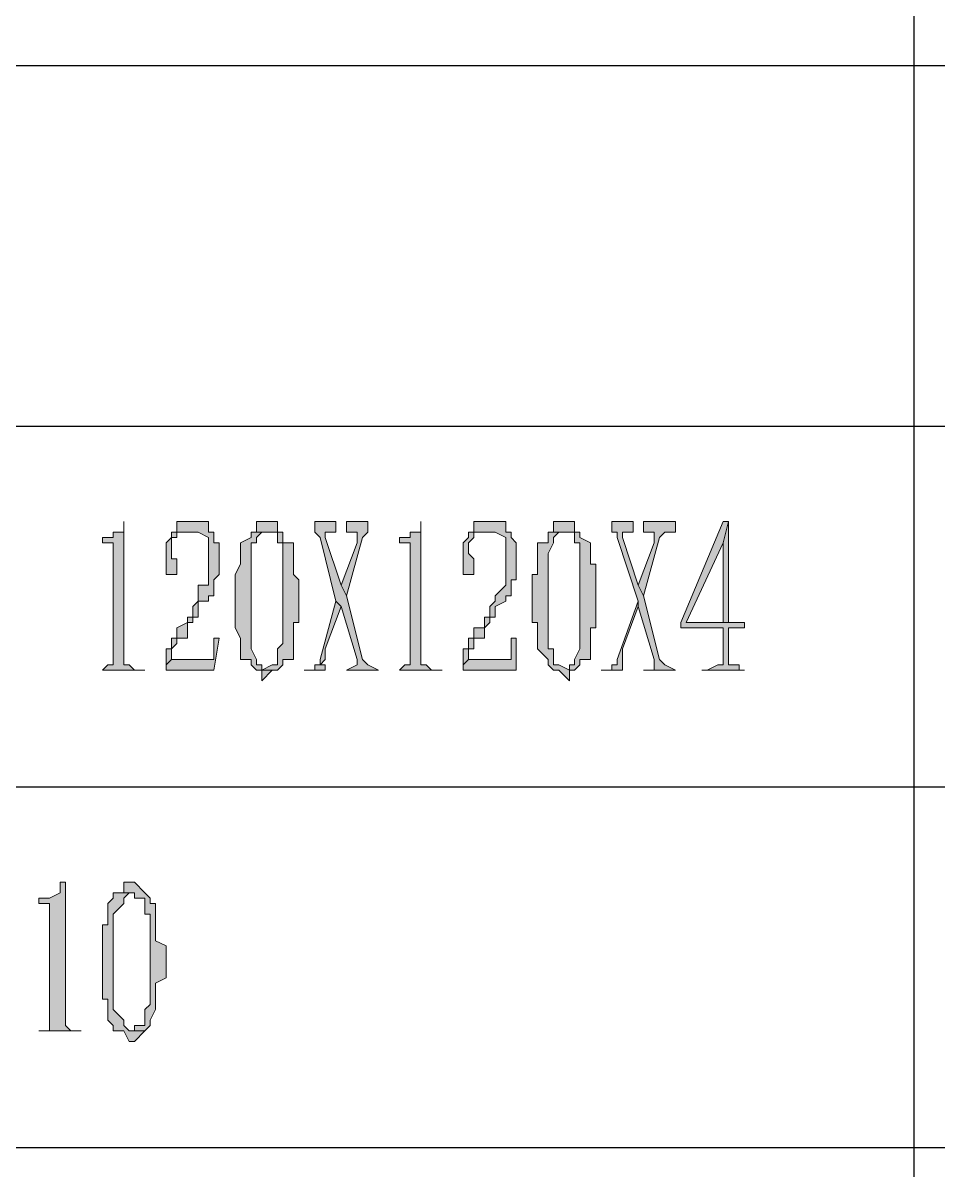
# Model space of a CAD drawing. Header units: millimetres. Extents: x 20 to 821, y 1 to 1134.
# Drawn here: x 646.74 to 677.79, y 272.26 to 311.18 of the extents above; entities that cross this region are included whole.
import ezdxf

# ---------------------------------------------------------------- set-up
doc = ezdxf.new("R2010")
doc.units = ezdxf.units.MM
doc.layers.add('1', color=7, linetype='Continuous')

msp = doc.modelspace()

# ---------------------------------------------------------------- hatches: boundary and pattern name
h = msp.add_hatch(color=0)
h.dxf.hatch_style = 2
h.paths.add_polyline_path([(650.16, 294.261732), (650.16, 293.901732), (649.8, 293.901732), (649.8, 293.721732), (649.62, 293.721732), (649.44, 293.721732), (649.44, 293.541732), (649.8, 293.541732), (649.8, 293.181732), (649.8, 289.401732), (649.62, 289.401732), (649.44, 289.221732), (650.88, 289.221732), (650.52, 289.221732), (650.34, 289.401732), (650.16, 289.401732), (650.16, 289.581732)])
h = msp.add_hatch(color=0)
h.dxf.hatch_style = 2
h.paths.add_polyline_path([(652.5, 294.261732), (651.96, 294.261732), (651.96, 293.901732), (652.68, 293.901732), (653.04, 293.721732), (653.04, 292.101732), (652.68, 292.101732), (652.68, 291.741732), (652.68, 291.561732), (652.5, 291.381732), (652.5, 291.021732), (652.32, 291.021732), (652.32, 290.841732), (651.96, 290.661732), (651.96, 290.301732), (651.78, 290.301732), (651.78, 289.941732), (651.6, 289.941732), (651.6, 289.401732), (651.78, 289.581732), (651.78, 289.941732), (651.96, 290.121732), (651.96, 290.301732), (652.32, 290.301732), (652.32, 290.841732), (652.5, 290.841732), (652.5, 291.021732), (652.68, 291.021732), (652.68, 291.561732), (653.04, 291.561732), (653.04, 291.741732), (653.22, 291.741732), (653.22, 292.281732), (653.4, 292.461732), (653.4, 293.541732), (653.22, 293.541732), (653.22, 293.901732), (653.04, 293.901732), (653.04, 294.261732), (652.68, 294.261732)])
h = msp.add_hatch(color=0)
h.dxf.hatch_style = 2
h.paths.add_polyline_path([(654.84, 294.261732), (654.66, 294.261732), (654.66, 293.901732), (655.38, 293.901732), (655.38, 293.721732), (655.38, 293.541732), (655.56, 293.541732), (655.56, 291.561732), (655.56, 290.121732), (655.38, 289.941732), (655.38, 289.401732), (655.2, 289.401732), (654.84, 289.221732), (655.38, 289.221732), (655.56, 289.401732), (655.56, 289.581732), (655.92, 289.581732), (655.92, 290.841732), (656.1, 290.841732), (656.1, 292.281732), (655.92, 292.461732), (655.92, 293.541732), (655.56, 293.541732), (655.56, 293.901732), (655.38, 293.901732), (655.38, 294.261732), (655.2, 294.261732)])
h = msp.add_hatch(color=0)
h.dxf.hatch_style = 2
h.paths.add_polyline_path([(657.36, 294.261732), (656.64, 294.261732), (656.64, 293.901732), (656.82, 293.721732), (657.36, 291.561732), (657.54, 291.381732), (658.08, 289.581732), (658.08, 289.401732), (657.72, 289.221732), (658.8, 289.221732), (658.44, 289.401732), (658.26, 289.581732), (657.72, 291.741732), (657.54, 292.101732), (657, 293.721732), (657, 293.901732), (657.36, 293.901732)])
h = msp.add_hatch(color=0)
h.dxf.hatch_style = 2
h.paths.add_polyline_path([(658.44, 294.261732), (657.72, 294.261732), (657.72, 293.901732), (658.08, 293.901732), (658.08, 293.721732), (658.08, 293.541732), (657.54, 292.101732), (657.72, 291.741732), (658.26, 293.721732), (658.44, 293.901732)])
h = msp.add_hatch(color=0)
h.dxf.hatch_style = 2
h.paths.add_polyline_path([(660.24, 294.261732), (660.24, 293.901732), (659.88, 293.901732), (659.88, 293.721732), (659.7, 293.721732), (659.52, 293.721732), (659.52, 293.541732), (659.88, 293.541732), (659.88, 293.181732), (659.88, 289.401732), (659.7, 289.401732), (659.52, 289.221732), (660.96, 289.221732), (660.6, 289.221732), (660.42, 289.401732), (660.24, 289.401732), (660.24, 289.581732)])
h = msp.add_hatch(color=0)
h.dxf.hatch_style = 2
h.paths.add_polyline_path([(662.58, 294.261732), (662.04, 294.261732), (662.04, 293.901732), (662.76, 293.901732), (663.12, 293.721732), (663.12, 292.101732), (662.76, 291.741732), (662.76, 291.561732), (662.58, 291.381732), (662.58, 291.021732), (662.4, 291.021732), (662.4, 290.661732), (662.04, 290.661732), (662.04, 290.301732), (661.86, 290.301732), (661.86, 289.941732), (661.68, 289.941732), (661.68, 289.401732), (661.86, 289.581732), (661.86, 289.941732), (662.04, 289.941732), (662.04, 290.301732), (662.4, 290.301732), (662.4, 290.661732), (662.58, 290.841732), (662.58, 291.021732), (662.76, 291.021732), (662.76, 291.381732), (663.12, 291.561732), (663.12, 291.741732), (663.3, 291.741732), (663.3, 292.281732), (663.48, 292.281732), (663.48, 293.541732), (663.3, 293.721732), (663.3, 293.901732), (663.12, 293.901732), (663.12, 294.261732), (662.76, 294.261732)])
h = msp.add_hatch(color=0)
h.dxf.hatch_style = 2
h.paths.add_polyline_path([(665.28, 294.261732), (664.74, 294.261732), (664.74, 293.901732), (665.46, 293.901732), (665.46, 293.721732), (665.46, 293.541732), (665.64, 293.541732), (665.64, 291.561732), (665.64, 289.941732), (665.46, 289.581732), (665.46, 289.401732), (665.28, 289.401732), (665.28, 289.221732), (665.46, 289.221732), (665.64, 289.401732), (665.64, 289.581732), (666, 289.581732), (666, 290.661732), (666.18, 290.661732), (666.18, 292.821732), (666, 292.821732), (666, 293.541732), (665.64, 293.721732), (665.64, 293.901732), (665.46, 293.901732), (665.46, 294.261732)])
h = msp.add_hatch(color=0)
h.dxf.hatch_style = 2
h.paths.add_polyline_path([(667.44, 294.261732), (666.72, 294.261732), (666.72, 293.901732), (666.9, 293.901732), (666.9, 293.721732), (667.62, 291.561732), (667.62, 291.381732), (668.16, 289.581732), (668.16, 289.221732), (667.8, 289.221732), (668.88, 289.221732), (668.52, 289.401732), (668.34, 289.581732), (667.8, 291.741732), (667.62, 292.101732), (667.08, 293.721732), (667.08, 293.901732), (667.44, 293.901732)])
h = msp.add_hatch(color=0)
h.dxf.hatch_style = 2
h.paths.add_polyline_path([(668.88, 294.261732), (667.8, 294.261732), (667.8, 293.901732), (668.16, 293.901732), (668.16, 293.721732), (668.16, 293.541732), (667.62, 292.101732), (667.8, 291.741732), (668.34, 293.721732), (668.52, 293.901732), (668.88, 293.901732)])
h = msp.add_hatch(color=0)
h.dxf.hatch_style = 2
h.paths.add_polyline_path([(670.68, 294.261732), (670.5, 294.261732), (669.06, 290.841732), (669.06, 290.661732), (670.5, 290.661732), (670.5, 289.401732), (670.32, 289.401732), (669.96, 289.221732), (669.78, 289.221732), (671.22, 289.221732), (671.04, 289.221732), (671.04, 289.401732), (670.68, 289.401732), (670.68, 289.581732), (670.68, 290.661732), (671.22, 290.661732), (671.22, 290.841732), (670.68, 290.841732), (669.24, 290.841732), (670.5, 293.541732)])
h = msp.add_hatch(color=0)
h.dxf.hatch_style = 2
h.paths.add_polyline_path([(670.68, 294.261732), (670.5, 293.541732), (670.5, 290.841732), (669.24, 290.841732), (670.68, 290.841732)])
h = msp.add_hatch(color=0)
h.dxf.hatch_style = 2
h.paths.add_polyline_path([(651.96, 293.901732), (651.78, 293.901732), (651.78, 293.721732), (651.6, 293.541732), (651.6, 292.461732), (651.78, 292.461732), (651.96, 292.461732), (651.96, 292.821732), (651.96, 293.001732), (651.78, 293.001732), (651.78, 293.721732), (651.96, 293.721732), (651.96, 293.901732), (652.32, 293.901732), (652.5, 293.901732)])
h = msp.add_hatch(color=0)
h.dxf.hatch_style = 2
h.paths.add_polyline_path([(654.66, 293.901732), (654.48, 293.901732), (654.48, 293.721732), (654.12, 293.541732), (654.12, 292.821732), (653.94, 292.461732), (653.94, 290.661732), (654.12, 290.301732), (654.12, 290.121732), (654.12, 289.581732), (654.48, 289.581732), (654.48, 289.401732), (654.66, 289.221732), (654.84, 289.221732), (654.84, 288.861732), (655.2, 289.221732), (655.38, 289.221732), (654.84, 289.221732), (654.84, 289.401732), (654.66, 289.401732), (654.66, 289.581732), (654.48, 289.941732), (654.48, 293.541732), (654.66, 293.541732), (654.66, 293.721732), (654.84, 293.901732)])
h = msp.add_hatch(color=0)
h.dxf.hatch_style = 2
h.paths.add_polyline_path([(662.04, 293.901732), (661.86, 293.901732), (661.86, 293.721732), (661.68, 293.541732), (661.68, 292.461732), (661.86, 292.461732), (662.04, 292.461732), (662.04, 292.821732), (662.04, 293.001732), (661.86, 293.181732), (661.86, 293.541732), (662.04, 293.721732), (662.04, 293.901732), (662.4, 293.901732), (662.58, 293.901732)])
h = msp.add_hatch(color=0)
h.dxf.hatch_style = 2
h.paths.add_polyline_path([(664.74, 293.901732), (664.56, 293.901732), (664.56, 293.721732), (664.56, 293.541732), (664.2, 293.541732), (664.2, 292.461732), (664.02, 292.461732), (664.02, 290.841732), (664.2, 290.841732), (664.2, 290.121732), (664.2, 289.941732), (664.56, 289.581732), (664.56, 289.401732), (664.74, 289.221732), (664.92, 289.221732), (665.28, 288.861732), (665.28, 289.221732), (665.46, 289.221732), (665.28, 289.221732), (664.92, 289.401732), (664.74, 289.401732), (664.74, 289.581732), (664.74, 289.941732), (664.56, 289.941732), (664.56, 293.181732), (664.74, 293.541732), (664.74, 293.721732), (664.92, 293.901732), (665.28, 293.901732)])
h = msp.add_hatch(color=0)
h.dxf.hatch_style = 2
h.paths.add_polyline_path([(657.36, 291.561732), (656.82, 289.581732), (656.82, 289.401732), (656.64, 289.401732), (656.64, 289.221732), (656.28, 289.221732), (657, 289.221732), (657, 289.401732), (656.82, 289.401732), (657, 289.581732), (657, 289.941732), (657.54, 291.381732)])
h = msp.add_hatch(color=0)
h.dxf.hatch_style = 2
h.paths.add_polyline_path([(667.62, 291.561732), (666.9, 289.581732), (666.9, 289.401732), (666.72, 289.401732), (666.72, 289.221732), (666.36, 289.221732), (667.08, 289.221732), (667.08, 289.401732), (667.08, 289.941732), (667.62, 291.381732)])
h = msp.add_hatch(color=0)
h.dxf.hatch_style = 2
h.paths.add_polyline_path([(653.4, 290.301732), (653.22, 290.301732), (653.22, 290.121732), (653.22, 289.581732), (653.04, 289.581732), (651.78, 289.581732), (651.6, 289.401732), (651.6, 289.221732), (653.22, 289.221732)])
h = msp.add_hatch(color=0)
h.dxf.hatch_style = 2
h.paths.add_polyline_path([(663.48, 290.301732), (663.3, 290.301732), (663.3, 290.121732), (663.3, 289.581732), (663.12, 289.581732), (661.86, 289.581732), (661.68, 289.401732), (661.68, 289.221732), (663.48, 289.221732)])
h = msp.add_hatch(color=0)
h.dxf.hatch_style = 2
h.paths.add_polyline_path([(648.18, 282.021732), (648, 282.021732), (648, 281.661732), (647.64, 281.481732), (647.28, 281.481732), (647.28, 281.301732), (647.64, 281.301732), (647.64, 280.941732), (647.64, 276.981732), (647.46, 276.981732), (647.28, 276.981732), (648.72, 276.981732), (648.36, 276.981732), (648.18, 277.161732)])
h = msp.add_hatch(color=0)
h.dxf.hatch_style = 2
h.paths.add_polyline_path([(650.34, 282.021732), (650.16, 282.021732), (650.16, 281.661732), (649.8, 281.661732), (650.34, 281.661732), (650.52, 281.661732), (650.52, 281.481732), (650.88, 281.481732), (650.88, 281.301732), (650.88, 280.941732), (651.06, 280.941732), (651.06, 279.321732), (651.06, 277.881732), (650.88, 277.701732), (650.88, 277.161732), (650.52, 277.161732), (650.52, 276.981732), (650.34, 276.981732), (650.88, 276.981732), (651.06, 277.161732), (651.06, 277.341732), (651.24, 277.701732), (651.24, 278.601732), (651.6, 278.781732), (651.6, 279.861732), (651.24, 280.041732), (651.24, 281.301732), (651.06, 281.301732), (651.06, 281.481732), (650.88, 281.661732), (650.52, 282.021732)])
h = msp.add_hatch(color=0)
h.dxf.hatch_style = 2
h.paths.add_polyline_path([(649.8, 281.661732), (649.8, 281.481732), (649.62, 281.301732), (649.62, 280.581732), (649.44, 280.581732), (649.44, 278.061732), (649.62, 278.061732), (649.62, 277.881732), (649.62, 277.341732), (649.8, 277.161732), (649.8, 276.981732), (650.16, 276.981732), (650.34, 276.621732), (650.52, 276.621732), (650.88, 276.981732), (650.34, 276.981732), (650.16, 277.161732), (650.16, 277.341732), (649.8, 277.701732), (649.8, 280.941732), (650.16, 281.301732), (650.16, 281.481732), (650.34, 281.661732)])

# ---------------------------------------------------------------- linework, layer by layer
at = {"layer": '1', "color": 0, "lineweight": 25}
for points in [[(676.98, 77.541732), (676.98, 419.721732)], [(557.64, 309.741732), (821.16, 309.741732)], [(557.64, 297.501732), (821.16, 297.501732)], [(557.64, 285.261732), (821.16, 285.261732)], [(557.64, 273.021732), (821.16, 273.021732)]]:
    msp.add_lwpolyline(points, dxfattribs=at)
at = {"layer": '1', "color": 0, "lineweight": 5}
for points in [[(650.16, 294.261732), (650.16, 293.901732), (649.8, 293.901732), (649.8, 293.721732), (649.62, 293.721732), (649.44, 293.721732), (649.44, 293.541732), (649.8, 293.541732), (649.8, 293.181732), (649.8, 289.401732), (649.62, 289.401732), (649.44, 289.221732), (650.88, 289.221732), (650.52, 289.221732), (650.34, 289.401732), (650.16, 289.401732), (650.16, 289.581732), (650.16, 294.261732)], [(652.5, 294.261732), (651.96, 294.261732), (651.96, 293.901732), (652.68, 293.901732), (653.04, 293.721732), (653.04, 292.101732), (652.68, 292.101732), (652.68, 291.741732), (652.68, 291.561732), (652.5, 291.381732), (652.5, 291.021732), (652.32, 291.021732), (652.32, 290.841732), (651.96, 290.661732), (651.96, 290.301732), (651.78, 290.301732), (651.78, 289.941732), (651.6, 289.941732), (651.6, 289.401732), (651.78, 289.581732), (651.78, 289.941732), (651.96, 290.121732), (651.96, 290.301732), (652.32, 290.301732), (652.32, 290.841732), (652.5, 290.841732), (652.5, 291.021732), (652.68, 291.021732), (652.68, 291.561732), (653.04, 291.561732), (653.04, 291.741732), (653.22, 291.741732), (653.22, 292.281732), (653.4, 292.461732), (653.4, 293.541732), (653.22, 293.541732), (653.22, 293.901732), (653.04, 293.901732), (653.04, 294.261732), (652.68, 294.261732), (652.5, 294.261732)], [(654.84, 294.261732), (654.66, 294.261732), (654.66, 293.901732), (655.38, 293.901732), (655.38, 293.721732), (655.38, 293.541732), (655.56, 293.541732), (655.56, 291.561732), (655.56, 291.561732), (655.56, 290.121732), (655.38, 289.941732), (655.38, 289.401732), (655.2, 289.401732), (654.84, 289.221732), (655.38, 289.221732), (655.56, 289.401732), (655.56, 289.581732), (655.92, 289.581732), (655.92, 290.841732), (656.1, 290.841732), (656.1, 292.281732), (655.92, 292.461732), (655.92, 293.541732), (655.56, 293.541732), (655.56, 293.901732), (655.38, 293.901732), (655.38, 294.261732), (655.2, 294.261732), (654.84, 294.261732)], [(657.36, 294.261732), (656.64, 294.261732), (656.64, 293.901732), (656.82, 293.721732), (657.36, 291.561732), (657.54, 291.381732), (658.08, 289.581732), (658.08, 289.401732), (657.72, 289.221732), (658.8, 289.221732), (658.44, 289.401732), (658.26, 289.581732), (657.72, 291.741732), (657.54, 292.101732), (657, 293.721732), (657, 293.721732), (657, 293.901732), (657.36, 293.901732), (657.36, 294.261732)], [(658.44, 294.261732), (657.72, 294.261732), (657.72, 293.901732), (658.08, 293.901732), (658.08, 293.721732), (658.08, 293.541732), (657.54, 292.101732), (657.72, 291.741732), (658.26, 293.721732), (658.44, 293.901732), (658.44, 294.261732)], [(660.24, 294.261732), (660.24, 293.901732), (659.88, 293.901732), (659.88, 293.721732), (659.7, 293.721732), (659.52, 293.721732), (659.52, 293.541732), (659.88, 293.541732), (659.88, 293.181732), (659.88, 289.401732), (659.7, 289.401732), (659.52, 289.221732), (660.96, 289.221732), (660.6, 289.221732), (660.42, 289.401732), (660.24, 289.401732), (660.24, 289.581732), (660.24, 294.261732)], [(662.58, 294.261732), (662.04, 294.261732), (662.04, 293.901732), (662.76, 293.901732), (663.12, 293.721732), (663.12, 292.101732), (662.76, 291.741732), (662.76, 291.561732), (662.58, 291.381732), (662.58, 291.021732), (662.4, 291.021732), (662.4, 290.661732), (662.04, 290.661732), (662.04, 290.301732), (661.86, 290.301732), (661.86, 289.941732), (661.68, 289.941732), (661.68, 289.401732), (661.86, 289.581732), (661.86, 289.941732), (662.04, 289.941732), (662.04, 290.301732), (662.4, 290.301732), (662.4, 290.661732), (662.58, 290.841732), (662.58, 291.021732), (662.76, 291.021732), (662.76, 291.381732), (663.12, 291.561732), (663.12, 291.741732), (663.3, 291.741732), (663.3, 292.281732), (663.48, 292.281732), (663.48, 293.541732), (663.3, 293.721732), (663.3, 293.901732), (663.12, 293.901732), (663.12, 294.261732), (662.76, 294.261732), (662.58, 294.261732)], [(665.28, 294.261732), (664.74, 294.261732), (664.74, 293.901732), (665.46, 293.901732), (665.46, 293.721732), (665.46, 293.541732), (665.64, 293.541732), (665.64, 291.561732), (665.64, 291.561732), (665.64, 289.941732), (665.46, 289.581732), (665.46, 289.401732), (665.28, 289.401732), (665.28, 289.221732), (665.46, 289.221732), (665.64, 289.401732), (665.64, 289.581732), (666, 289.581732), (666, 290.661732), (666.18, 290.661732), (666.18, 292.821732), (666, 292.821732), (666, 293.541732), (665.64, 293.721732), (665.64, 293.901732), (665.46, 293.901732), (665.46, 294.261732), (665.28, 294.261732)], [(667.44, 294.261732), (666.72, 294.261732), (666.72, 293.901732), (666.9, 293.901732), (666.9, 293.721732), (667.62, 291.561732), (667.62, 291.381732), (668.16, 289.581732), (668.16, 289.221732), (667.8, 289.221732), (668.88, 289.221732), (668.52, 289.401732), (668.34, 289.581732), (667.8, 291.741732), (667.62, 292.101732), (667.08, 293.721732), (667.08, 293.721732), (667.08, 293.901732), (667.44, 293.901732), (667.44, 294.261732)], [(668.88, 294.261732), (667.8, 294.261732), (667.8, 293.901732), (668.16, 293.901732), (668.16, 293.721732), (668.16, 293.541732), (667.62, 292.101732), (667.8, 291.741732), (668.34, 293.721732), (668.52, 293.901732), (668.88, 293.901732), (668.88, 294.261732)], [(670.68, 294.261732), (670.5, 294.261732), (669.06, 290.841732), (669.06, 290.661732), (670.5, 290.661732), (670.5, 289.401732), (670.32, 289.401732), (669.96, 289.221732), (669.78, 289.221732), (671.22, 289.221732), (671.04, 289.221732), (671.04, 289.401732), (670.68, 289.401732), (670.68, 289.581732), (670.68, 290.661732), (671.22, 290.661732), (671.22, 290.841732), (670.68, 290.841732), (669.24, 290.841732), (670.5, 293.541732), (670.68, 294.261732)], [(670.68, 294.261732), (670.5, 293.541732), (670.5, 290.841732), (669.24, 290.841732), (670.68, 290.841732), (670.68, 294.261732)], [(651.96, 293.901732), (651.78, 293.901732), (651.78, 293.721732), (651.6, 293.541732), (651.6, 292.461732), (651.78, 292.461732), (651.96, 292.461732), (651.96, 292.821732), (651.96, 293.001732), (651.78, 293.001732), (651.78, 293.721732), (651.96, 293.721732), (651.96, 293.901732), (652.32, 293.901732), (652.5, 293.901732), (651.96, 293.901732)], [(654.66, 293.901732), (654.48, 293.901732), (654.48, 293.721732), (654.12, 293.541732), (654.12, 292.821732), (653.94, 292.461732), (653.94, 290.661732), (654.12, 290.301732), (654.12, 290.121732), (654.12, 290.121732), (654.12, 289.581732), (654.48, 289.581732), (654.48, 289.401732), (654.66, 289.221732), (654.84, 289.221732), (654.84, 288.861732), (655.2, 289.221732), (655.38, 289.221732), (654.84, 289.221732), (654.84, 289.401732), (654.66, 289.401732), (654.66, 289.581732), (654.48, 289.941732), (654.48, 293.541732), (654.66, 293.541732), (654.66, 293.721732), (654.84, 293.901732), (654.66, 293.901732)], [(662.04, 293.901732), (661.86, 293.901732), (661.86, 293.721732), (661.68, 293.541732), (661.68, 292.461732), (661.86, 292.461732), (662.04, 292.461732), (662.04, 292.821732), (662.04, 293.001732), (661.86, 293.181732), (661.86, 293.541732), (662.04, 293.721732), (662.04, 293.721732), (662.04, 293.901732), (662.4, 293.901732), (662.58, 293.901732), (662.04, 293.901732)], [(664.74, 293.901732), (664.56, 293.901732), (664.56, 293.721732), (664.56, 293.541732), (664.2, 293.541732), (664.2, 292.461732), (664.02, 292.461732), (664.02, 290.841732), (664.2, 290.841732), (664.2, 290.121732), (664.2, 290.121732), (664.2, 289.941732), (664.56, 289.581732), (664.56, 289.401732), (664.74, 289.221732), (664.92, 289.221732), (665.28, 288.861732), (665.28, 289.221732), (665.46, 289.221732), (665.28, 289.221732), (664.92, 289.401732), (664.74, 289.401732), (664.74, 289.581732), (664.74, 289.941732), (664.56, 289.941732), (664.56, 293.181732), (664.74, 293.541732), (664.74, 293.721732), (664.92, 293.901732), (665.28, 293.901732), (664.74, 293.901732)], [(657.36, 291.561732), (656.82, 289.581732), (656.82, 289.401732), (656.64, 289.401732), (656.64, 289.221732), (656.28, 289.221732), (657, 289.221732), (657, 289.401732), (656.82, 289.401732), (657, 289.581732), (657, 289.941732), (657.54, 291.381732), (657.36, 291.561732)], [(667.62, 291.561732), (666.9, 289.581732), (666.9, 289.401732), (666.72, 289.401732), (666.72, 289.221732), (666.36, 289.221732), (667.08, 289.221732), (667.08, 289.401732), (667.08, 289.941732), (667.62, 291.381732), (667.62, 291.561732)], [(653.4, 290.301732), (653.22, 290.301732), (653.22, 290.121732), (653.22, 289.581732), (653.04, 289.581732), (651.78, 289.581732), (651.6, 289.401732), (651.6, 289.221732), (653.22, 289.221732), (653.4, 290.301732)], [(663.48, 290.301732), (663.3, 290.301732), (663.3, 290.121732), (663.3, 289.581732), (663.12, 289.581732), (661.86, 289.581732), (661.68, 289.401732), (661.68, 289.221732), (663.48, 289.221732), (663.48, 290.301732)], [(648.18, 282.021732), (648, 282.021732), (648, 281.661732), (647.64, 281.481732), (647.28, 281.481732), (647.28, 281.301732), (647.64, 281.301732), (647.64, 280.941732), (647.64, 276.981732), (647.46, 276.981732), (647.28, 276.981732), (648.72, 276.981732), (648.36, 276.981732), (648.18, 277.161732), (648.18, 282.021732)], [(650.34, 282.021732), (650.16, 282.021732), (650.16, 281.661732), (649.8, 281.661732), (650.34, 281.661732), (650.52, 281.661732), (650.52, 281.481732), (650.88, 281.481732), (650.88, 281.301732), (650.88, 280.941732), (651.06, 280.941732), (651.06, 279.321732), (651.06, 279.321732), (651.06, 277.881732), (650.88, 277.701732), (650.88, 277.161732), (650.52, 277.161732), (650.52, 276.981732), (650.34, 276.981732), (650.88, 276.981732), (651.06, 277.161732), (651.06, 277.341732), (651.24, 277.701732), (651.24, 278.601732), (651.6, 278.781732), (651.6, 279.861732), (651.24, 280.041732), (651.24, 281.301732), (651.06, 281.301732), (651.06, 281.481732), (650.88, 281.661732), (650.52, 282.021732), (650.34, 282.021732)], [(649.8, 281.661732), (649.8, 281.481732), (649.62, 281.301732), (649.62, 280.581732), (649.44, 280.581732), (649.44, 278.061732), (649.62, 278.061732), (649.62, 277.881732), (649.62, 277.881732), (649.62, 277.341732), (649.8, 277.161732), (649.8, 276.981732), (650.16, 276.981732), (650.34, 276.621732), (650.52, 276.621732), (650.88, 276.981732), (650.34, 276.981732), (650.16, 277.161732), (650.16, 277.341732), (649.8, 277.701732), (649.8, 280.941732), (650.16, 281.301732), (650.16, 281.481732), (650.34, 281.661732), (649.8, 281.661732)]]:
    msp.add_lwpolyline(points, dxfattribs=at)

doc.saveas('drawing.dxf')
